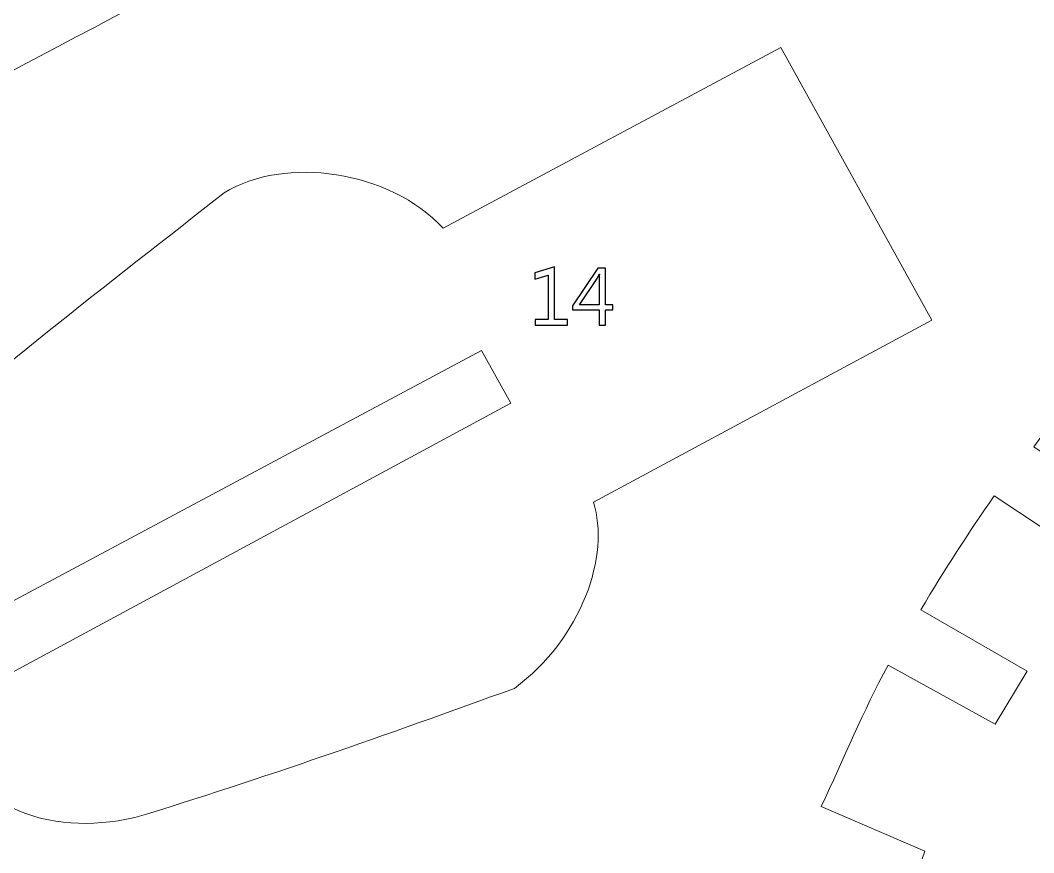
# Model space of a CAD drawing. Header units: centimetres. Extents: x -196 to 200, y -267 to 229.
# Drawn here: x -140.6 to -87.3, y -131.8 to -87.9 of the extents above; entities that cross this region are included whole.
import ezdxf

# ---------------------------------------------------------------- set-up
doc = ezdxf.new("R2010")
doc.units = ezdxf.units.CM
doc.header["$MEASUREMENT"] = 0
doc.layers.add('Camada 1', color=7, linetype='Continuous')
doc.layers.add('Camada 2', color=20, linetype='Continuous')

msp = doc.modelspace()

# ---------------------------------------------------------------- linework, layer by layer
at = {"layer": 'Camada 1', "lineweight": 9}
for points, knots in [([(-68.218, -114.753), (-68.036, -115.629), (-67.776, -116.21), (-67.311, -117.362), (-67.311, -117.362), (-66.279, -120.373), (-65.689, -122.109), (-68.885, -123.287), (-68.885, -123.287), (-70.527, -123.765), (-71.909, -124.285), (-73.077, -124.842), (-73.077, -124.842), (-78.912, -127.253), (-79.191, -135.944), (-76.955, -141.787), (-76.955, -141.787), (-75.349, -144.401), (-77.637, -147.556), (-79.822, -146.824), (-79.822, -146.824), (-79.822, -146.824), (-101.683, -139.597), (-101.683, -139.597), (-101.683, -139.597), (-101.054, -137.227), (-100.411, -134.932), (-99.566, -132.563), (-99.566, -132.563), (-99.566, -132.563), (-94.082, -134.805), (-94.082, -134.805), (-94.082, -134.805), (-94.082, -134.805), (-92.998, -131.716), (-92.998, -131.716), (-92.998, -131.716), (-92.998, -131.716), (-98.457, -129.359), (-98.457, -129.359), (-98.457, -129.359), (-97.271, -126.793), (-96.255, -124.352), (-94.942, -121.914), (-94.942, -121.914), (-94.942, -121.914), (-89.301, -125.028), (-89.301, -125.028), (-89.301, -125.028), (-89.301, -125.028), (-87.612, -122.23), (-87.612, -122.23), (-87.612, -122.23), (-87.612, -122.23), (-93.217, -118.999), (-93.217, -118.999), (-93.217, -118.999), (-91.931, -116.824), (-90.713, -114.97), (-89.356, -112.996), (-89.356, -112.996), (-89.356, -112.996), (-84.156, -116.428), (-84.156, -116.428), (-84.156, -116.428), (-84.156, -116.428), (-82.379, -113.729), (-82.379, -113.729), (-82.379, -113.729), (-82.379, -113.729), (-87.262, -110.417), (-87.262, -110.417), (-87.262, -110.417), (-85.811, -108.4), (-84.464, -106.243), (-83.128, -104.18), (-83.128, -104.18), (-83.128, -104.18), (-77.798, -107.449), (-77.798, -107.449), (-77.798, -107.449), (-77.798, -107.449), (-76.354, -104.612), (-76.354, -104.612), (-76.354, -104.612), (-76.354, -104.612), (-81.619, -101.161), (-81.619, -101.161), (-81.619, -101.161), (-76.541, -91.17), (-83.467, -83.579), (-91.142, -81.951), (-91.142, -81.951), (-107.536, -78.655), (-121.635, -80.137), (-136.722, -88.326), (-136.722, -88.326), (-146.967, -93.622), (-157.072, -99.95), (-167.096, -106.317), (-167.096, -106.317), (-173.242, -109.643), (-177.478, -112.906), (-184.502, -115.303), (-184.502, -115.303), (-186.684, -115.974), (-187.922, -116.372), (-188.742, -115.941), (-188.742, -115.941), (-192.008, -110.664), (-193.985, -102.874), (-193.571, -85.354), (-193.571, -85.354), (-192.463, -70.27), (-191.343, -62.838), (-188.007, -57.592), (-188.007, -57.592), (-182.757, -54.636), (-165.633, -55.177), (-142.88, -57.427), (-142.88, -57.427), (-126.995, -58.604), (-110.38, -61.655), (-92.843, -61.369), (-92.843, -61.369), (-84.929, -61.114), (-78.916, -50.892), (-71.183, -39.21), (-71.183, -39.21), (-66.989, -39.899), (-63.565, -39.221), (-61.319, -37.307), (-61.319, -37.307), (-59.147, -35.186), (-57.929, -32.677), (-57.973, -29.711), (-57.973, -29.711), (-57.982, -28.864), (-57.39, -28.553), (-56.451, -28.894), (-56.451, -28.894), (-45.086, -31.225), (-34.307, -32.543), (-24.386, -32.468), (-24.386, -32.468), (-24.386, -32.468), (-17.844, -32.586), (-17.844, -32.586), (-17.844, -32.586), (-8.816, -32.755), (-3.266, -34.442), (-1.827, -40.057), (-1.827, -40.057), (-1.493, -41.691), (-1.567, -52.715), (-1.551, -54.837), (-1.551, -54.837), (-1.551, -54.837), (-1.587, -77.043), (-1.587, -77.043), (-1.587, -77.043), (-1.587, -77.043), (-22.206, -77.071), (-22.206, -77.071), (-22.206, -77.071), (-22.206, -77.071), (-22.174, -80.351), (-22.174, -80.351), (-22.174, -80.351), (-22.174, -80.351), (-1.583, -80.408), (-1.583, -80.408), (-1.583, -80.408), (-1.583, -80.408), (-1.678, -108.049), (-1.678, -108.049), (-1.678, -108.049), (-1.678, -108.049), (-7.623, -108.645), (-7.623, -108.645), (-7.623, -108.645), (-7.623, -108.645), (-10.514, -92.445), (-10.514, -92.445), (-10.514, -92.445), (-10.514, -92.445), (-28.963, -95.169), (-28.963, -95.169), (-28.963, -95.169), (-28.963, -95.169), (-25.928, -110.779), (-25.928, -110.779), (-25.928, -110.779), (-25.928, -110.779), (-35.628, -111.776), (-35.628, -111.776), (-35.628, -111.776), (-35.673, -107.906), (-36.121, -104.223), (-37.086, -100.814), (-37.086, -100.814), (-38.388, -96.307), (-39.989, -92.907), (-42.373, -92.133), (-42.373, -92.133), (-42.373, -92.133), (-61.828, -92.136), (-61.828, -92.136), (-61.828, -92.136), (-63.215, -92.208), (-63.837, -94.43), (-63.379, -97.899), (-63.379, -97.899), (-63.013, -101.657), (-60.397, -104.764), (-58.992, -108.702), (-58.992, -108.702), (-58.062, -111.309), (-58.297, -111.812), (-60.359, -111.799), (-60.359, -111.799), (-60.359, -111.799), (-66.792, -111.768), (-66.792, -111.768), (-66.792, -111.768), (-67.654, -112.042), (-68.446, -113.159), (-68.218, -114.753)], [0, 0, 0, 0, 0.017241, 0.017241, 0.017241, 0.017241, 0.034483, 0.034483, 0.034483, 0.034483, 0.051724, 0.051724, 0.051724, 0.051724, 0.068966, 0.068966, 0.068966, 0.068966, 0.086207, 0.086207, 0.086207, 0.086207, 0.103448, 0.103448, 0.103448, 0.103448, 0.12069, 0.12069, 0.12069, 0.12069, 0.137931, 0.137931, 0.137931, 0.137931, 0.155172, 0.155172, 0.155172, 0.155172, 0.172414, 0.172414, 0.172414, 0.172414, 0.189655, 0.189655, 0.189655, 0.189655, 0.206897, 0.206897, 0.206897, 0.206897, 0.224138, 0.224138, 0.224138, 0.224138, 0.241379, 0.241379, 0.241379, 0.241379, 0.258621, 0.258621, 0.258621, 0.258621, 0.275862, 0.275862, 0.275862, 0.275862, 0.293103, 0.293103, 0.293103, 0.293103, 0.310345, 0.310345, 0.310345, 0.310345, 0.327586, 0.327586, 0.327586, 0.327586, 0.344828, 0.344828, 0.344828, 0.344828, 0.362069, 0.362069, 0.362069, 0.362069, 0.37931, 0.37931, 0.37931, 0.37931, 0.396552, 0.396552, 0.396552, 0.396552, 0.413793, 0.413793, 0.413793, 0.413793, 0.431034, 0.431034, 0.431034, 0.431034, 0.448276, 0.448276, 0.448276, 0.448276, 0.465517, 0.465517, 0.465517, 0.465517, 0.482759, 0.482759, 0.482759, 0.482759, 0.5, 0.5, 0.5, 0.5, 0.517241, 0.517241, 0.517241, 0.517241, 0.534483, 0.534483, 0.534483, 0.534483, 0.551724, 0.551724, 0.551724, 0.551724, 0.568966, 0.568966, 0.568966, 0.568966, 0.586207, 0.586207, 0.586207, 0.586207, 0.603448, 0.603448, 0.603448, 0.603448, 0.62069, 0.62069, 0.62069, 0.62069, 0.637931, 0.637931, 0.637931, 0.637931, 0.655172, 0.655172, 0.655172, 0.655172, 0.672414, 0.672414, 0.672414, 0.672414, 0.689655, 0.689655, 0.689655, 0.689655, 0.706897, 0.706897, 0.706897, 0.706897, 0.724138, 0.724138, 0.724138, 0.724138, 0.741379, 0.741379, 0.741379, 0.741379, 0.758621, 0.758621, 0.758621, 0.758621, 0.775862, 0.775862, 0.775862, 0.775862, 0.793103, 0.793103, 0.793103, 0.793103, 0.810345, 0.810345, 0.810345, 0.810345, 0.827586, 0.827586, 0.827586, 0.827586, 0.844828, 0.844828, 0.844828, 0.844828, 0.862069, 0.862069, 0.862069, 0.862069, 0.87931, 0.87931, 0.87931, 0.87931, 0.896552, 0.896552, 0.896552, 0.896552, 0.913793, 0.913793, 0.913793, 0.913793, 0.931034, 0.931034, 0.931034, 0.931034, 0.948276, 0.948276, 0.948276, 0.948276, 0.965517, 0.965517, 0.965517, 0.965517, 1, 1, 1, 1]), ([(-118.372, -98.904), (-118.372, -98.904), (-100.586, -89.382), (-100.586, -89.382), (-100.586, -89.382), (-100.586, -89.382), (-92.635, -103.752), (-92.635, -103.752), (-92.635, -103.752), (-92.635, -103.752), (-110.456, -113.322), (-110.456, -113.322), (-110.456, -113.322), (-109.569, -116.126), (-111.048, -120.493), (-114.614, -123.134), (-114.614, -123.134), (-121.302, -125.565), (-127.976, -127.92), (-134.599, -129.944), (-134.599, -129.944), (-139.354, -130.965), (-143.079, -129.424), (-145.564, -124.718), (-145.564, -124.718), (-145.564, -124.718), (-114.795, -108.122), (-114.795, -108.122), (-114.795, -108.122), (-114.795, -108.122), (-116.347, -105.333), (-116.347, -105.333), (-116.347, -105.333), (-116.347, -105.333), (-147.258, -121.86), (-147.258, -121.86), (-147.258, -121.86), (-149.569, -117.725), (-149.294, -113.917), (-146.358, -110.486), (-146.358, -110.486), (-143.465, -107.599), (-135.624, -101.524), (-129.897, -97.043), (-129.897, -97.043), (-126.706, -95.055), (-121.153, -95.864), (-118.372, -98.904)], [0, 0, 0, 0, 0.076923, 0.076923, 0.076923, 0.076923, 0.153846, 0.153846, 0.153846, 0.153846, 0.230769, 0.230769, 0.230769, 0.230769, 0.307692, 0.307692, 0.307692, 0.307692, 0.384615, 0.384615, 0.384615, 0.384615, 0.461538, 0.461538, 0.461538, 0.461538, 0.538462, 0.538462, 0.538462, 0.538462, 0.615385, 0.615385, 0.615385, 0.615385, 0.692308, 0.692308, 0.692308, 0.692308, 0.769231, 0.769231, 0.769231, 0.769231, 0.846154, 0.846154, 0.846154, 0.846154, 1, 1, 1, 1])]:
    msp.add_open_spline(points, degree=3, knots=knots, dxfattribs=at)
at = {"layer": 'Camada 2'}
for points, knots in [([(-111.827, -104), (-111.827, -104), (-113.517, -104), (-113.517, -104), (-113.517, -104), (-113.517, -104), (-113.517, -103.701), (-113.517, -103.701), (-113.517, -103.701), (-113.517, -103.701), (-112.843, -103.701), (-112.843, -103.701), (-112.843, -103.701), (-112.843, -103.701), (-112.843, -101.378), (-112.843, -101.378), (-112.843, -101.378), (-112.843, -101.378), (-113.534, -101.584), (-113.534, -101.584), (-113.534, -101.584), (-113.534, -101.584), (-113.534, -101.26), (-113.534, -101.26), (-113.534, -101.26), (-113.534, -101.26), (-112.502, -100.944), (-112.502, -100.944), (-112.502, -100.944), (-112.502, -100.944), (-112.502, -103.701), (-112.502, -103.701), (-112.502, -103.701), (-112.502, -103.701), (-111.827, -103.701), (-111.827, -103.701), (-111.827, -103.701), (-111.827, -103.701), (-111.827, -104), (-111.827, -104)], [0, 0, 0, 0, 0.090909, 0.090909, 0.090909, 0.090909, 0.181818, 0.181818, 0.181818, 0.181818, 0.272727, 0.272727, 0.272727, 0.272727, 0.363636, 0.363636, 0.363636, 0.363636, 0.454545, 0.454545, 0.454545, 0.454545, 0.545455, 0.545455, 0.545455, 0.545455, 0.636364, 0.636364, 0.636364, 0.636364, 0.727273, 0.727273, 0.727273, 0.727273, 0.818182, 0.818182, 0.818182, 0.818182, 1, 1, 1, 1]), ([(-109.429, -103.206), (-109.429, -103.206), (-109.813, -103.206), (-109.813, -103.206), (-109.813, -103.206), (-109.813, -103.206), (-109.813, -104), (-109.813, -104), (-109.813, -104), (-109.813, -104), (-110.15, -104), (-110.15, -104), (-110.15, -104), (-110.15, -104), (-110.15, -103.206), (-110.15, -103.206), (-110.15, -103.206), (-110.15, -103.206), (-111.554, -103.206), (-111.554, -103.206), (-111.554, -103.206), (-111.554, -103.206), (-111.554, -102.983), (-111.554, -102.983), (-111.554, -102.983), (-111.554, -102.983), (-110.225, -101.012), (-110.225, -101.012), (-110.225, -101.012), (-110.225, -101.012), (-109.813, -101.012), (-109.813, -101.012), (-109.813, -101.012), (-109.813, -101.012), (-109.813, -102.929), (-109.813, -102.929), (-109.813, -102.929), (-109.813, -102.929), (-109.429, -102.929), (-109.429, -102.929), (-109.429, -102.929), (-109.429, -102.929), (-109.429, -103.206), (-109.429, -103.206)], [0, 0, 0, 0, 0.083333, 0.083333, 0.083333, 0.083333, 0.166667, 0.166667, 0.166667, 0.166667, 0.25, 0.25, 0.25, 0.25, 0.333333, 0.333333, 0.333333, 0.333333, 0.416667, 0.416667, 0.416667, 0.416667, 0.5, 0.5, 0.5, 0.5, 0.583333, 0.583333, 0.583333, 0.583333, 0.666667, 0.666667, 0.666667, 0.666667, 0.75, 0.75, 0.75, 0.75, 0.833333, 0.833333, 0.833333, 0.833333, 1, 1, 1, 1]), ([(-110.15, -102.929), (-110.15, -102.929), (-110.15, -101.638), (-110.15, -101.638), (-110.15, -101.638), (-110.15, -101.546), (-110.147, -101.443), (-110.141, -101.329), (-110.141, -101.329), (-110.141, -101.329), (-110.15, -101.329), (-110.15, -101.329), (-110.15, -101.329), (-110.169, -101.379), (-110.208, -101.456), (-110.264, -101.558), (-110.264, -101.558), (-110.264, -101.558), (-111.183, -102.929), (-111.183, -102.929), (-111.183, -102.929), (-111.183, -102.929), (-110.15, -102.929), (-110.15, -102.929)], [0, 0, 0, 0, 0.142857, 0.142857, 0.142857, 0.142857, 0.285714, 0.285714, 0.285714, 0.285714, 0.428571, 0.428571, 0.428571, 0.428571, 0.571429, 0.571429, 0.571429, 0.571429, 0.714286, 0.714286, 0.714286, 0.714286, 1, 1, 1, 1])]:
    msp.add_open_spline(points, degree=3, knots=knots, dxfattribs=at)
at = {"layer": 'Camada 2', "lineweight": 9}
for points, knots in [([(-111.827, -104), (-111.827, -104), (-113.517, -104), (-113.517, -104), (-113.517, -104), (-113.517, -104), (-113.517, -103.701), (-113.517, -103.701), (-113.517, -103.701), (-113.517, -103.701), (-112.843, -103.701), (-112.843, -103.701), (-112.843, -103.701), (-112.843, -103.701), (-112.843, -101.378), (-112.843, -101.378), (-112.843, -101.378), (-112.843, -101.378), (-113.534, -101.584), (-113.534, -101.584), (-113.534, -101.584), (-113.534, -101.584), (-113.534, -101.26), (-113.534, -101.26), (-113.534, -101.26), (-113.534, -101.26), (-112.502, -100.944), (-112.502, -100.944), (-112.502, -100.944), (-112.502, -100.944), (-112.502, -103.701), (-112.502, -103.701), (-112.502, -103.701), (-112.502, -103.701), (-111.827, -103.701), (-111.827, -103.701), (-111.827, -103.701), (-111.827, -103.701), (-111.827, -104), (-111.827, -104)], [0, 0, 0, 0, 0.090909, 0.090909, 0.090909, 0.090909, 0.181818, 0.181818, 0.181818, 0.181818, 0.272727, 0.272727, 0.272727, 0.272727, 0.363636, 0.363636, 0.363636, 0.363636, 0.454545, 0.454545, 0.454545, 0.454545, 0.545455, 0.545455, 0.545455, 0.545455, 0.636364, 0.636364, 0.636364, 0.636364, 0.727273, 0.727273, 0.727273, 0.727273, 0.818182, 0.818182, 0.818182, 0.818182, 1, 1, 1, 1]), ([(-109.429, -103.206), (-109.429, -103.206), (-109.813, -103.206), (-109.813, -103.206), (-109.813, -103.206), (-109.813, -103.206), (-109.813, -104), (-109.813, -104), (-109.813, -104), (-109.813, -104), (-110.15, -104), (-110.15, -104), (-110.15, -104), (-110.15, -104), (-110.15, -103.206), (-110.15, -103.206), (-110.15, -103.206), (-110.15, -103.206), (-111.554, -103.206), (-111.554, -103.206), (-111.554, -103.206), (-111.554, -103.206), (-111.554, -102.983), (-111.554, -102.983), (-111.554, -102.983), (-111.554, -102.983), (-110.225, -101.012), (-110.225, -101.012), (-110.225, -101.012), (-110.225, -101.012), (-109.813, -101.012), (-109.813, -101.012), (-109.813, -101.012), (-109.813, -101.012), (-109.813, -102.929), (-109.813, -102.929), (-109.813, -102.929), (-109.813, -102.929), (-109.429, -102.929), (-109.429, -102.929), (-109.429, -102.929), (-109.429, -102.929), (-109.429, -103.206), (-109.429, -103.206)], [0, 0, 0, 0, 0.083333, 0.083333, 0.083333, 0.083333, 0.166667, 0.166667, 0.166667, 0.166667, 0.25, 0.25, 0.25, 0.25, 0.333333, 0.333333, 0.333333, 0.333333, 0.416667, 0.416667, 0.416667, 0.416667, 0.5, 0.5, 0.5, 0.5, 0.583333, 0.583333, 0.583333, 0.583333, 0.666667, 0.666667, 0.666667, 0.666667, 0.75, 0.75, 0.75, 0.75, 0.833333, 0.833333, 0.833333, 0.833333, 1, 1, 1, 1]), ([(-110.15, -102.929), (-110.15, -102.929), (-110.15, -101.638), (-110.15, -101.638), (-110.15, -101.638), (-110.15, -101.546), (-110.147, -101.443), (-110.141, -101.329), (-110.141, -101.329), (-110.141, -101.329), (-110.15, -101.329), (-110.15, -101.329), (-110.15, -101.329), (-110.169, -101.379), (-110.208, -101.456), (-110.264, -101.558), (-110.264, -101.558), (-110.264, -101.558), (-111.183, -102.929), (-111.183, -102.929), (-111.183, -102.929), (-111.183, -102.929), (-110.15, -102.929), (-110.15, -102.929)], [0, 0, 0, 0, 0.142857, 0.142857, 0.142857, 0.142857, 0.285714, 0.285714, 0.285714, 0.285714, 0.428571, 0.428571, 0.428571, 0.428571, 0.571429, 0.571429, 0.571429, 0.571429, 0.714286, 0.714286, 0.714286, 0.714286, 1, 1, 1, 1])]:
    msp.add_open_spline(points, degree=3, knots=knots, dxfattribs=at)

doc.saveas('drawing.dxf')
